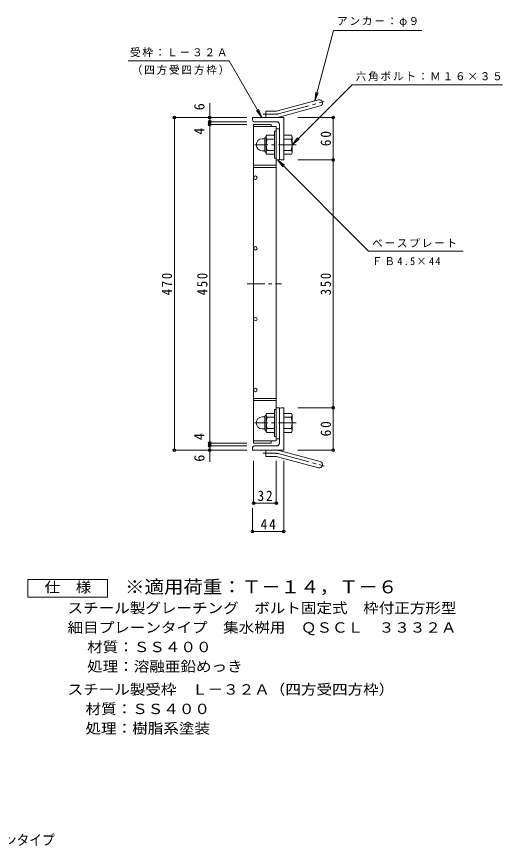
# Model space of a CAD drawing. Units: millimetres at full size, sheet at 1:5. Extents: x -709 to 836, y -688 to 573.
# Drawn here: x 149 to 836, y -664 to 508 of the extents above; entities that cross this region are included whole.
import ezdxf
from ezdxf.enums import TextEntityAlignment as Align

# ---------------------------------------------------------------- set-up
doc = ezdxf.new("R2010")
doc.units = ezdxf.units.MM
doc.header["$LTSCALE"] = 5
doc.header["$PDMODE"] = 32
doc.header["$PDSIZE"] = 4
doc.linetypes.add('CHAIN1', pattern=[8, 5, -1, 1, -1])
doc.linetypes.add('CHAIN2', pattern=[12, 9, -1, 1, -1])
for name, color, linetype, lineweight in [('E-1', 2, 'Continuous', 9), ('E-2', 3, 'Continuous', 9), ('E-4', 7, 'Continuous', 9), ('E-5', 7, 'Continuous', 9), ('F-5_F-5ﾚｲﾔ', 2, 'Continuous', 9)]:
    doc.layers.add(name, color=color, linetype=linetype, lineweight=lineweight)
doc.styles.add('ＭＳ ゴシック', font='')
doc.styles.get('ＭＳ ゴシック').set_extended_font_data('MS Gothic')

msp = doc.modelspace()

# ---------------------------------------------------------------- linework, layer by layer
at = {"layer": 'E-1'}
for p, q in [((517.814, 375.254), (576.005, 390.846)), ((520.144, 366.561), (578.334, 382.153)), ((526.67, 365.947), (482.67, 365.947)), ((482.67, 362.447), (482.67, 365.947)), ((501.67, 365.947), (501.67, 374.947)), ((515.485, 374.947), (501.67, 374.947)), ((526.67, 365.947), (526.67, 305.947)), ((516.67, 359.947), (485.17, 359.947)), ((520.67, 355.947), (520.67, 308.447)), ((513.87, 340.947), (502.908, 340.947)), ((513.87, 346.447), (513.87, 308.447)), ((516.17, 346.447), (513.87, 346.447)), ((526.67, 340.947), (537.631, 340.947)), ((496.36, 335.947), (499.87, 335.947)), ((499.87, 318.247), (499.87, 336.647)), ((501.67, 338.447), (501.87, 338.447)), ((501.87, 338.197), (501.87, 316.697)), ((513.87, 335.447), (502.908, 335.447)), ((526.67, 335.447), (537.631, 335.447)), ((538.87, 338.447), (538.67, 338.447)), ((538.67, 338.197), (538.67, 316.697)), ((496.37, 318.947), (499.87, 318.947)), ((513.87, 319.447), (502.908, 319.447)), ((526.67, 319.447), (537.631, 319.447)), ((501.67, 316.447), (501.87, 316.447)), ((513.87, 313.947), (502.908, 313.947)), ((516.17, 308.447), (513.87, 308.447)), ((523.17, 305.947), (526.67, 305.947)), ((526.67, 313.947), (537.631, 313.947)), ((538.87, 316.447), (538.67, 316.447)), ((513.87, -84.554), (513.87, -46.554)), ((516.17, -46.554), (513.87, -46.554)), ((520.67, -94.054), (520.67, -46.554)), ((523.17, -44.054), (526.67, -44.054)), ((526.67, -104.054), (526.67, -44.054)), ((496.37, -57.054), (499.87, -57.054)), ((499.87, -56.354), (499.87, -74.754)), ((501.67, -54.554), (501.87, -54.554)), ((501.87, -76.304), (501.87, -54.804)), ((513.87, -52.054), (502.908, -52.054)), ((513.87, -57.554), (502.908, -57.554)), ((526.67, -52.054), (537.631, -52.054)), ((526.67, -57.554), (537.631, -57.554)), ((538.87, -54.554), (538.67, -54.554)), ((538.67, -76.304), (538.67, -54.804)), ((496.36, -74.054), (499.87, -74.054)), ((501.67, -76.554), (501.87, -76.554)), ((513.87, -73.554), (502.908, -73.554)), ((513.87, -79.054), (502.908, -79.054)), ((526.67, -73.554), (537.631, -73.554)), ((526.67, -79.054), (537.631, -79.054)), ((538.87, -76.554), (538.67, -76.554)), ((516.17, -84.554), (513.87, -84.554)), ((482.67, -100.554), (482.67, -104.054)), ((526.67, -104.054), (482.67, -104.054)), ((516.67, -98.054), (485.17, -98.054)), ((501.67, -104.054), (501.67, -113.054)), ((520.144, -104.667), (578.334, -120.26)), ((515.485, -113.054), (501.67, -113.054)), ((517.814, -113.361), (576.005, -128.953))]:
    msp.add_line(p, q, dxfattribs=at)
at = {"layer": 'E-1', "linetype": 'CHAIN2'}
for p, q in [((518.979, 370.907), (584.146, 388.369)), ((515.485, 370.447), (497.865, 370.447)), ((515.485, -108.554), (497.865, -108.554)), ((518.979, -109.014), (584.146, -126.475))]:
    msp.add_line(p, q, dxfattribs=at)
at = {"layer": 'E-1', "linetype": 'CHAIN1'}
for p, q in [((544.273, 327.447), (485.568, 327.447)), ((544.273, -65.554), (485.568, -65.554))]:
    msp.add_line(p, q, dxfattribs=at)
at = {"layer": 'E-1'}
for centre, radius, start, end in [((577.17, 386.5), 4.5, 285.00014, 104.99991), ((515.485, 383.947), 9, 270, 285.00002), ((515.485, 383.947), 18, 270, 285), ((485.17, 362.447), 2.5, 180, 270), ((516.67, 355.947), 4, 0, 90), ((506.03, 338.197), 4.16, 138.61835, 221.37988), ((534.51, 338.197), 4.16, 318.62012, 41.38165), ((496.36, 327.457), 8.49, 90, 180), ((501.67, 336.647), 1.8, 90, 180), ((525.87, 327.447), 24, 160.52881, 199.47119), ((514.67, 327.447), 24, 340.52881, 19.47119), ((496.37, 327.447), 8.5, 180, 270), ((501.67, 318.247), 1.8, 180, 270), ((506.03, 316.697), 4.16, 138.62012, 221.38165), ((534.51, 316.697), 4.16, 318.61835, 41.37988), ((523.17, 308.447), 2.5, 180, 270), ((523.17, -46.554), 2.5, 90, 180), ((496.37, -65.554), 8.5, 90, 180), ((501.67, -56.354), 1.8, 90, 180), ((506.03, -54.804), 4.16, 138.61835, 221.37988), ((525.87, -65.554), 24, 160.52881, 199.47119), ((514.67, -65.554), 24, 340.52881, 19.47119), ((534.51, -54.804), 4.16, 318.62012, 41.38165), ((496.36, -65.564), 8.49, 180, 270), ((501.67, -74.754), 1.8, 180, 270), ((506.03, -76.304), 4.16, 138.62012, 221.38165), ((534.51, -76.304), 4.16, 318.61835, 41.37988), ((485.17, -100.554), 2.5, 90, 180), ((515.485, -122.054), 18, 75, 90), ((516.67, -94.054), 4, 270, 0), ((515.485, -122.054), 9, 74.99998, 90), ((577.17, -124.606), 4.5, 255.00009, 74.99986)]:
    msp.add_arc(centre, radius, start, end, dxfattribs=at)
at = {"layer": 'E-1', "linetype": 'CHAIN2'}
for centre, start, end in [((515.485, 383.947), 270, 284.99995), ((515.485, -122.054), 75.00005, 90)]:
    msp.add_arc(centre, 13.5, start, end, dxfattribs=at)
at = {"layer": 'E-2'}
for p, q in [((484.17, -94.054), (484.17, 355.947)), ((484.17, 352.947), (516.17, 352.947)), ((516.17, 352.947), (516.17, -91.054)), ((520.67, 349.947), (516.17, 349.947)), ((520.67, 305.947), (520.67, 349.947)), ((520.67, 305.947), (516.17, 305.947)), ((516.17, 298.447), (484.17, 298.447)), ((516.17, 295.447), (484.17, 295.447)), ((516.17, -31.054), (484.17, -31.054)), ((516.17, -34.054), (484.17, -34.054)), ((520.67, -44.054), (516.17, -44.054)), ((520.67, -44.054), (520.67, -88.054)), ((484.17, -91.054), (516.17, -91.054)), ((509.17, -94.054), (509.17, -91.054)), ((520.67, -88.054), (516.17, -88.054)), ((484.17, -94.054), (509.17, -94.054))]:
    msp.add_line(p, q, dxfattribs=at)
at = {"layer": 'E-2', "linetype": 'CHAIN1'}
msp.add_line((474.998, 130.947), (523.439, 130.947), dxfattribs=at)
at = {"layer": 'E-2'}
msp.add_lwpolyline([(484.17, 355.947), (509.17, 355.947), (509.17, 352.947)], dxfattribs=at)
for centre in [(486.67, 280.947), (486.67, 180.947), (486.67, 80.947), (486.67, -19.054)]:
    msp.add_circle(centre, 2.5, dxfattribs=at)
at = {"layer": 'E-4'}
for p, q in [((422.069, 365.947), (422.069, 386.064)), ((370.569, 365.947), (474.569, 365.947)), ((372.069, -104.054), (372.069, 365.947)), ((598.17, 365.947), (546.67, 365.947)), ((596.67, 305.947), (596.67, 365.947)), ((420.569, 359.947), (474.569, 359.947)), ((420.569, 355.947), (474.569, 355.947)), ((598.17, 305.947), (546.67, 305.947)), ((596.67, -44.054), (596.67, 305.947)), ((598.17, -44.054), (546.67, -44.054)), ((596.67, -104.054), (596.67, -44.054)), ((370.569, -104.054), (474.569, -104.054)), ((420.569, -94.054), (474.569, -94.054)), ((420.569, -98.054), (474.569, -98.054)), ((422.069, -98.054), (422.069, -104.054)), ((422.069, -120.422), (422.069, -104.054)), ((598.17, -104.054), (546.67, -104.054)), ((484.17, -180.554), (484.17, -119.054)), ((516.17, -180.554), (516.17, -119.054)), ((526.67, -220.554), (526.67, -119.054)), ((482.67, -220.554), (482.67, -186.019)), ((484.17, -179.054), (516.17, -179.054)), ((482.67, -219.054), (526.67, -219.054))]:
    msp.add_line(p, q, dxfattribs=at)
for points in [[(422.069, 355.947), (422.069, 359.947), (422.069, 365.947)], [(422.069, -98.054), (422.069, -94.054), (422.069, 355.947)]]:
    msp.add_lwpolyline(points, dxfattribs=at)
for p in [(372.069, 365.947), (422.069, 365.947), (596.67, 365.947), (422.069, 359.947), (422.069, 355.947), (596.67, 305.947), (596.67, -44.054), (422.069, -94.054), (372.069, -104.054), (422.069, -98.054), (422.069, -104.054), (596.67, -104.054), (484.17, -179.054), (516.17, -179.054), (482.67, -219.054), (526.67, -219.054)]:
    msp.add_point(p, dxfattribs=at)
at = {"layer": 'E-5'}
for p, q in [((570.618, 389.403), (597.209, 488.64)), ((722.209, 488.64), (597.209, 488.64)), ((306.875, 446.132), (449.375, 446.132)), ((495.67, 365.947), (449.375, 446.132)), ((570.618, 389.403), (572.25, 401.796)), ((570.618, 389.403), (575.402, 400.951)), ((495.67, 365.947), (488.06, 375.864)), ((495.67, 365.947), (490.886, 377.496)), ((538.67, 327.447), (546.279, 337.364)), ((538.67, 327.447), (548.587, 335.057)), ((517.919, 305.947), (646.615, 177.251)), ((517.919, 305.947), (527.836, 298.338)), ((517.919, 305.947), (525.529, 296.03)), ((646.615, 177.251), (780.677, 177.251))]:
    msp.add_line(p, q, dxfattribs=at)
msp.add_lwpolyline([(538.67, 327.447), (623.461, 412.239), (835.961, 412.239)], dxfattribs=at)
at = {"layer": 'F-5_F-5ﾚｲﾔ'}
msp.add_lwpolyline([(164.867, -311.88), (164.867, -286.88), (277.367, -286.88), (277.367, -311.88)], close=True, dxfattribs=at)

# ---------------------------------------------------------------- texts
at = {"layer": 'E-4', "color": 2, "style": 'ＭＳ ゴシック'}
for s, p in [('6', (419.069, 376.064)), ('4', (419.069, 341.547)), ('4', (419.069, -90.001)), ('6', (419.069, -120.422))]:
    msp.add_text(s, height=14.66, rotation=90, dxfattribs=at).set_placement(p, align=Align.BOTTOM_LEFT)
at = {"layer": 'E-4', "color": 2, "char_height": 14.66, "attachment_point": 7, "rotation": 90, "style": 'ＭＳ ゴシック'}
for s, insert in [('\\T1.27;\\W0.95;60', (593.67, 325.322)), ('\\T1.27;\\W0.9;470', (369.069, 114.697)), ('\\T1.27;\\W0.9;450', (419.069, 114.697)), ('\\T1.27;\\W0.9;350', (593.67, 114.697)), ('\\T1.27;\\W0.95;60', (593.67, -84.679))]:
    msp.add_mtext(s, dxfattribs=dict(at, insert=insert))
at = {"layer": 'E-4', "color": 2, "char_height": 14.66, "attachment_point": 7, "style": 'ＭＳ ゴシック'}
for s, insert in [('\\T1.27;\\W0.95;32', (489.545, -176.054)), ('\\T1.27;\\W0.95;44', (494.045, -216.054))]:
    msp.add_mtext(s, dxfattribs=dict(at, insert=insert))
at = {"layer": 'E-5', "char_height": 11, "attachment_point": 7, "style": 'ＭＳ ゴシック'}
for s, insert in [('\\T1.17;アンカ－：φ９', (602.209, 493.64)), ('\\T1.17;受枠：Ｌ－３２Ａ', (309.375, 451.132)), ('\\T1.17;（四方受四方枠）', (311.875, 426.132)), ('\\T1.17;六角ボルト：Ｍ１６×３５', (628.461, 417.239)), ('\\T1.17;ベースプレート', (651.615, 182.251)), ('\\T1.26;\\W0.95;ＦＢ4.5×44', (651.615, 157.251))]:
    msp.add_mtext(s, dxfattribs=dict(at, insert=insert))
at = {"layer": 'F-5_F-5ﾚｲﾔ', "style": 'ＭＳ ゴシック'}
for s, width, p in [('仕\u3000様', 1.1, (188.617, -309.38)), ('スチール製グレーチング\u3000ボルト固定式\u3000枠付正方形型', 1.1, (221.117, -338.84)), ('細目プレーンタイプ\u3000集水桝用\u3000ＱＳＣＬ\u3000３３３２Ａ', 1.1, (221.117, -366.341)), ('材質：ＳＳ４００', 1.1, (248.723, -393.839)), ('処理：溶融亜鉛めっき', 1.1, (248.723, -421.34)), ('スチール製受枠\u3000Ｌ－３２Ａ（四方受四方枠）', 1.1, (221.117, -453.84)), ('材質：ＳＳ４００', 1.1, (246.473, -481.34)), ('処理：樹脂系塗装', 1.1, (246.473, -508.84)), ('スチール製グレーチング\u3000ボルト固定式\u3000枠付正方形型\u3000細目プレーンタイプ', 0.9, (-426.973, -666.554))]:
    msp.add_text(s, height=14.66, dxfattribs=dict(at, width=width)).set_placement(p, align=Align.BOTTOM_LEFT)
at = {"layer": 'F-5_F-5ﾚｲﾔ', "color": 3, "style": 'ＭＳ ゴシック', "width": 1.1}
msp.add_text('※適用荷重：Ｔ－１４，Ｔ－６', height=18.33, dxfattribs=at).set_placement((302.367, -311.88), align=Align.BOTTOM_LEFT)

doc.saveas('drawing.dxf')
